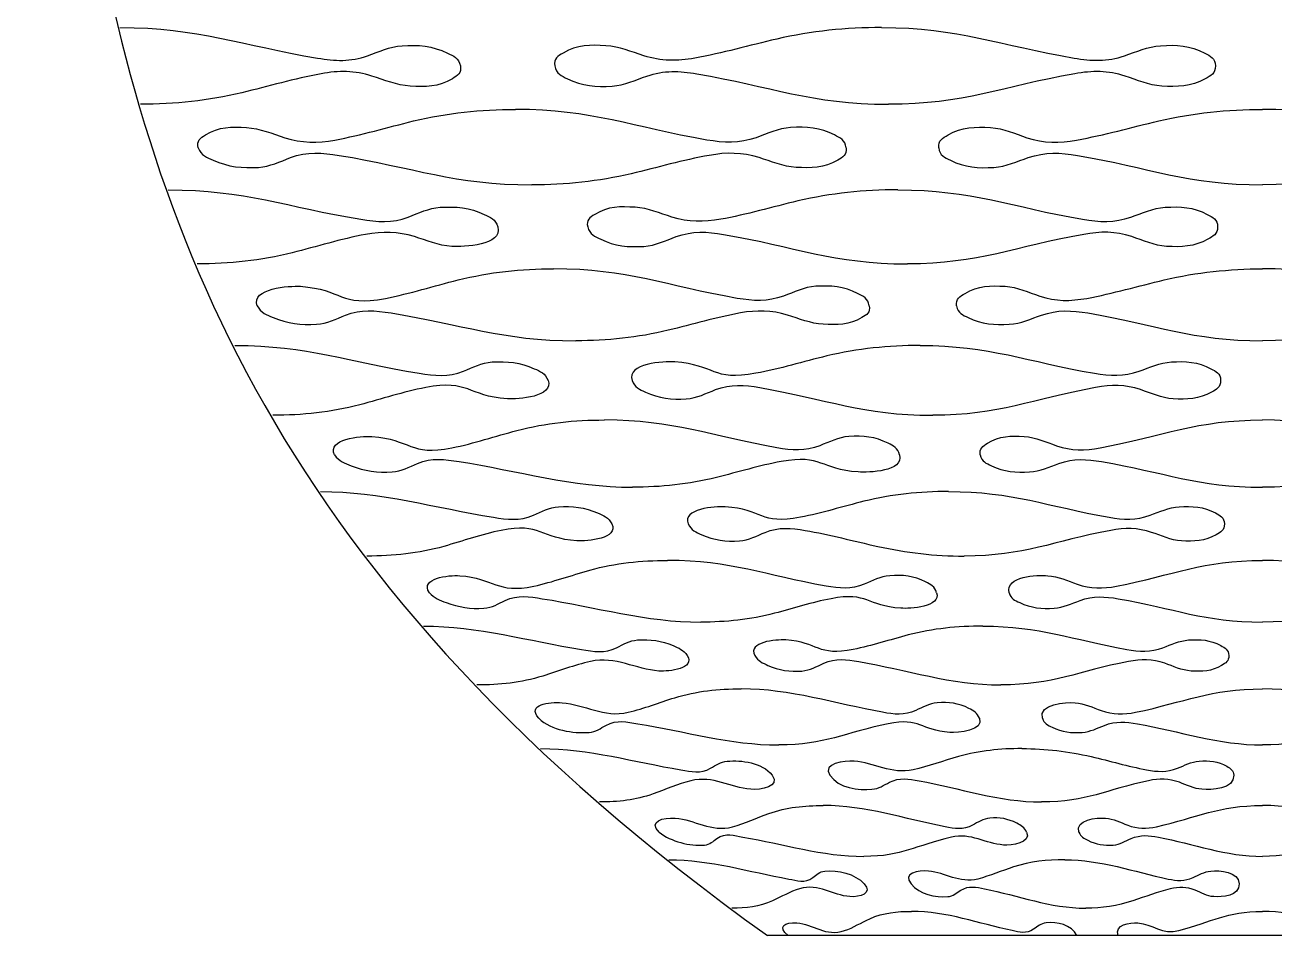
# Model space of a CAD drawing. Extents: x -15.8 to 22.7, y 5.7 to 11.5.
# Drawn here: x 5.646 to 7.731, y 5.678 to 7.202 of the extents above; entities that cross this region are included whole.
import ezdxf

# ---------------------------------------------------------------- set-up
doc = ezdxf.new("R2010")
doc.units = 0
doc.layers.add('DEFAULT', color=7, linetype='CONTINUOUS')

msp = doc.modelspace()

# ---------------------------------------------------------------- linework, layer by layer
at = {"layer": 'DEFAULT'}
msp.add_lwpolyline([(8.5381, 5.6805), (6.8854, 5.6805)], dxfattribs=at)
for points, knots in [([(5.6458, 9.8123), (5.6458, 8.6318), (5.6458, 8.0416), (5.7491, 7.4513), (5.8524, 6.8611), (6.059, 6.2708), (6.8854, 5.6805)], [0, 0, 0, 0, 1, 1, 1, 2, 2, 2, 2]), ([(5.8041, 7.1975), (5.9351, 7.1975), (6.008, 7.1676), (6.1343, 7.1464), (6.163, 7.1416), (6.1893, 7.14), (6.2178, 7.1503), (6.2366, 7.1571), (6.2544, 7.1658), (6.2752, 7.1672), (6.302, 7.169), (6.326, 7.167), (6.3509, 7.1549), (6.361, 7.15), (6.3701, 7.1466), (6.3726, 7.1334)], [0, 0, 0, 0, 1, 1, 1, 2, 2, 2, 3, 3, 3, 4, 4, 4, 5, 5, 5, 5]), ([(7.0758, 7.1975), (7.0164, 7.1975), (6.9587, 7.1916), (6.9007, 7.1782), (6.855, 7.1677), (6.81, 7.1547), (6.7638, 7.1464), (6.7346, 7.1412), (6.7077, 7.1411), (6.6789, 7.1503), (6.658, 7.157), (6.6382, 7.1657), (6.6155, 7.1672), (6.5902, 7.1689), (6.5676, 7.1686), (6.5442, 7.1549), (6.5353, 7.1497), (6.5281, 7.1457), (6.5302, 7.1334)], [0, 0, 0, 0, 1, 1, 1, 2, 2, 2, 3, 3, 3, 4, 4, 4, 5, 5, 5, 6, 6, 6, 6]), ([(7.0758, 7.1975), (7.2041, 7.1975), (7.2736, 7.1678), (7.397, 7.1464), (7.4259, 7.1414), (7.4525, 7.1406), (7.4812, 7.1503), (7.501, 7.1571), (7.5198, 7.1658), (7.5415, 7.1672), (7.5676, 7.1689), (7.5909, 7.1677), (7.615, 7.1549), (7.6245, 7.1499), (7.6328, 7.1464), (7.6329, 7.1334)], [0, 0, 0, 0, 1, 1, 1, 2, 2, 2, 3, 3, 3, 4, 4, 4, 5, 5, 5, 5]), ([(6.3726, 7.1334), (6.3749, 7.1212), (6.3679, 7.1171), (6.3592, 7.1118), (6.3361, 7.098), (6.3139, 7.0979), (6.2889, 7.0996), (6.2661, 7.101), (6.246, 7.1098), (6.225, 7.1164), (6.1962, 7.1255), (6.1694, 7.1257), (6.1401, 7.1203), (6.0954, 7.1122), (6.0519, 7.0992), (6.0079, 7.0886), (5.9518, 7.0751), (5.896, 7.0692), (5.8384, 7.0692)], [0, 0, 0, 0, 1, 1, 1, 2, 2, 2, 3, 3, 3, 4, 4, 4, 5, 5, 5, 6, 6, 6, 6]), ([(6.5302, 7.1334), (6.5324, 7.1202), (6.5413, 7.1168), (6.5513, 7.1118), (6.5759, 7.0997), (6.5995, 7.0978), (6.626, 7.0996), (6.647, 7.101), (6.6648, 7.1097), (6.6839, 7.1164), (6.7123, 7.1265), (6.7386, 7.1252), (6.7673, 7.1203), (6.8911, 7.0992), (6.9586, 7.0692), (7.0873, 7.0692)], [0, 0, 0, 0, 1, 1, 1, 2, 2, 2, 3, 3, 3, 4, 4, 4, 5, 5, 5, 5]), ([(7.6329, 7.1334), (7.6331, 7.1205), (7.625, 7.1169), (7.6156, 7.1118), (7.5919, 7.099), (7.5689, 7.0979), (7.5432, 7.0996), (7.5213, 7.101), (7.5023, 7.1097), (7.4823, 7.1164), (7.4537, 7.126), (7.4271, 7.1254), (7.3981, 7.1203), (7.2773, 7.099), (7.2131, 7.0692), (7.0873, 7.0692)], [0, 0, 0, 0, 1, 1, 1, 2, 2, 2, 3, 3, 3, 4, 4, 4, 5, 5, 5, 5]), ([(5.9351, 6.9965), (5.9321, 7.0082), (5.9384, 7.0127), (5.9469, 7.0181), (5.9694, 7.0323), (5.9911, 7.032), (6.0157, 7.0304), (6.0385, 7.0289), (6.0584, 7.0202), (6.0794, 7.0135), (6.1078, 7.0045), (6.1342, 7.0043), (6.1631, 7.0096), (6.2075, 7.0178), (6.2506, 7.0308), (6.2944, 7.0414), (6.3507, 7.0549), (6.4066, 7.0607), (6.4644, 7.0607)], [0, 0, 0, 0, 1, 1, 1, 2, 2, 2, 3, 3, 3, 4, 4, 4, 5, 5, 5, 6, 6, 6, 6]), ([(7.0165, 6.9965), (7.0152, 7.0096), (7.0067, 7.0131), (6.997, 7.0181), (6.973, 7.0305), (6.9499, 7.0321), (6.9239, 7.0304), (6.9029, 7.029), (6.8851, 7.0203), (6.8662, 7.0135), (6.8381, 7.0035), (6.8123, 7.0047), (6.7839, 7.0096), (6.661, 7.031), (6.5922, 7.0607), (6.4644, 7.0607)], [0, 0, 0, 0, 1, 1, 1, 2, 2, 2, 3, 3, 3, 4, 4, 4, 5, 5, 5, 5]), ([(7.171, 6.9965), (7.17, 7.0091), (7.1776, 7.013), (7.1866, 7.0181), (7.2099, 7.0313), (7.2323, 7.0321), (7.2576, 7.0304), (7.2795, 7.0289), (7.2984, 7.0202), (7.3183, 7.0135), (7.3465, 7.004), (7.3727, 7.0045), (7.4013, 7.0096), (7.4475, 7.0179), (7.4926, 7.0308), (7.5383, 7.0414), (7.5957, 7.0546), (7.6528, 7.0607), (7.7117, 7.0607)], [0, 0, 0, 0, 1, 1, 1, 2, 2, 2, 3, 3, 3, 4, 4, 4, 5, 5, 5, 6, 6, 6, 6]), ([(8.2524, 6.9965), (8.2534, 7.0091), (8.2458, 7.013), (8.2368, 7.0181), (8.2135, 7.0313), (8.1911, 7.0321), (8.1658, 7.0304), (8.144, 7.0289), (8.125, 7.0202), (8.1051, 7.0135), (8.0769, 7.004), (8.0507, 7.0045), (8.0221, 7.0096), (7.9759, 7.0179), (7.9308, 7.0308), (7.8851, 7.0414), (7.8277, 7.0546), (7.7706, 7.0607), (7.7117, 7.0607)], [0, 0, 0, 0, 1, 1, 1, 2, 2, 2, 3, 3, 3, 4, 4, 4, 5, 5, 5, 6, 6, 6, 6]), ([(5.9351, 6.9965), (5.9398, 6.9839), (5.9494, 6.9805), (5.9601, 6.9757), (5.9849, 6.9648), (6.0089, 6.9621), (6.0355, 6.9639), (6.0551, 6.9652), (6.0715, 6.9736), (6.089, 6.9802), (6.1167, 6.9906), (6.1422, 6.9885), (6.1701, 6.984), (6.2937, 6.9638), (6.3637, 6.9347), (6.4918, 6.9347)], [0, 0, 0, 0, 1, 1, 1, 2, 2, 2, 3, 3, 3, 4, 4, 4, 5, 5, 5, 5]), ([(7.0165, 6.9965), (7.0183, 6.9845), (7.011, 6.9807), (7.0024, 6.9757), (6.9796, 6.9627), (6.9577, 6.9623), (6.9331, 6.9639), (6.911, 6.9653), (6.8915, 6.9738), (6.8711, 6.9802), (6.843, 6.989), (6.8167, 6.9891), (6.7881, 6.984), (6.7441, 6.9761), (6.7012, 6.9636), (6.6578, 6.9533), (6.6029, 6.9403), (6.5482, 6.9347), (6.4918, 6.9347)], [0, 0, 0, 0, 1, 1, 1, 2, 2, 2, 3, 3, 3, 4, 4, 4, 5, 5, 5, 6, 6, 6, 6]), ([(7.171, 6.9965), (7.1725, 6.9837), (7.181, 6.9805), (7.1906, 6.9757), (7.2144, 6.9639), (7.2373, 6.9622), (7.2629, 6.9639), (7.2837, 6.9653), (7.3017, 6.9737), (7.3206, 6.9802), (7.3486, 6.9898), (7.3745, 6.9888), (7.4027, 6.984), (7.5223, 6.9636), (7.5873, 6.9347), (7.7117, 6.9347)], [0, 0, 0, 0, 1, 1, 1, 2, 2, 2, 3, 3, 3, 4, 4, 4, 5, 5, 5, 5]), ([(8.2524, 6.9965), (8.2509, 6.9837), (8.2424, 6.9805), (8.2329, 6.9757), (8.2091, 6.9639), (8.1861, 6.9622), (8.1605, 6.9639), (8.1397, 6.9653), (8.1217, 6.9737), (8.1028, 6.9802), (8.0749, 6.9898), (8.049, 6.9888), (8.0208, 6.984), (7.9011, 6.9636), (7.8361, 6.9347), (7.7117, 6.9347)], [0, 0, 0, 0, 1, 1, 1, 2, 2, 2, 3, 3, 3, 4, 4, 4, 5, 5, 5, 5]), ([(5.8851, 6.9264), (6.0122, 6.9264), (6.0839, 6.8976), (6.2064, 6.8771), (6.2337, 6.8726), (6.2586, 6.8706), (6.2857, 6.8809), (6.3032, 6.8875), (6.3195, 6.8959), (6.3389, 6.8972), (6.3649, 6.8989), (6.3882, 6.8966), (6.4123, 6.8853), (6.4224, 6.8806), (6.4315, 6.8772), (6.4349, 6.8645)], [0, 0, 0, 0, 1, 1, 1, 2, 2, 2, 3, 3, 3, 4, 4, 4, 5, 5, 5, 5]), ([(7.1029, 6.9264), (7.0462, 6.9264), (6.9913, 6.9208), (6.9361, 6.9078), (6.8931, 6.8976), (6.8507, 6.8851), (6.8071, 6.8771), (6.7791, 6.872), (6.7534, 6.8722), (6.7258, 6.8809), (6.7055, 6.8873), (6.6862, 6.8957), (6.6642, 6.8972), (6.6402, 6.8987), (6.619, 6.899), (6.5969, 6.8853), (6.5886, 6.8802), (6.5824, 6.8759), (6.5851, 6.8645)], [0, 0, 0, 0, 1, 1, 1, 2, 2, 2, 3, 3, 3, 4, 4, 4, 5, 5, 5, 6, 6, 6, 6]), ([(7.1029, 6.9264), (7.2261, 6.9264), (7.2929, 6.8978), (7.4113, 6.8771), (7.439, 6.8723), (7.4643, 6.8714), (7.4917, 6.8809), (7.5105, 6.8874), (7.5284, 6.8958), (7.5491, 6.8972), (7.5741, 6.8988), (7.5963, 6.8977), (7.6194, 6.8853), (7.6285, 6.8805), (7.6364, 6.8771), (7.6366, 6.8645)], [0, 0, 0, 0, 1, 1, 1, 2, 2, 2, 3, 3, 3, 4, 4, 4, 5, 5, 5, 5]), ([(6.4349, 6.8645), (6.4436, 6.8331), (6.3779, 6.8306), (6.3581, 6.8319), (6.3359, 6.8334), (6.3163, 6.8418), (6.2958, 6.8482), (6.2682, 6.8567), (6.2426, 6.8572), (6.2145, 6.852), (6.173, 6.8441), (6.1328, 6.8316), (6.092, 6.8213), (6.0394, 6.8081), (5.9872, 6.8027), (5.9332, 6.8027)], [0, 0, 0, 0, 1, 1, 1, 2, 2, 2, 3, 3, 3, 4, 4, 4, 5, 5, 5, 5]), ([(6.5851, 6.8645), (6.5882, 6.852), (6.597, 6.8485), (6.6069, 6.8438), (6.6305, 6.8324), (6.6533, 6.8302), (6.6788, 6.8319), (6.6985, 6.8333), (6.7151, 6.8417), (6.7328, 6.8482), (6.7598, 6.8582), (6.7848, 6.8566), (6.812, 6.852), (6.9309, 6.8316), (6.9952, 6.8027), (7.1189, 6.8027)], [0, 0, 0, 0, 1, 1, 1, 2, 2, 2, 3, 3, 3, 4, 4, 4, 5, 5, 5, 5]), ([(7.6366, 6.8645), (7.6368, 6.8522), (7.6291, 6.8487), (7.6202, 6.8438), (7.5976, 6.8313), (7.5759, 6.8303), (7.5514, 6.8319), (7.5304, 6.8333), (7.5123, 6.8418), (7.4932, 6.8482), (7.4659, 6.8574), (7.4406, 6.8569), (7.413, 6.852), (7.2981, 6.8314), (7.2387, 6.8027), (7.1189, 6.8027)], [0, 0, 0, 0, 1, 1, 1, 2, 2, 2, 3, 3, 3, 4, 4, 4, 5, 5, 5, 5]), ([(6.0335, 6.7325), (6.0225, 6.762), (6.0867, 6.7664), (6.1058, 6.7652), (6.1767, 6.7604), (6.1707, 6.7303), (6.2475, 6.7451), (6.2885, 6.7531), (6.3283, 6.7657), (6.3687, 6.7758), (6.4215, 6.789), (6.474, 6.7944), (6.5282, 6.7944)], [0, 0, 0, 0, 1, 1, 1, 2, 2, 2, 3, 3, 3, 4, 4, 4, 4]), ([(7.055, 6.7325), (7.0532, 6.745), (7.045, 6.7485), (7.0356, 6.7533), (7.0127, 6.7651), (6.9906, 6.7669), (6.9657, 6.7652), (6.9461, 6.7638), (6.9296, 6.7554), (6.912, 6.7489), (6.8856, 6.739), (6.8612, 6.7405), (6.8345, 6.7451), (6.7167, 6.7658), (6.6508, 6.7944), (6.5282, 6.7944)], [0, 0, 0, 0, 1, 1, 1, 2, 2, 2, 3, 3, 3, 4, 4, 4, 5, 5, 5, 5]), ([(7.2009, 6.7325), (7.1996, 6.7443), (7.2064, 6.7483), (7.215, 6.7533), (7.2368, 6.7662), (7.2579, 6.7668), (7.2818, 6.7652), (7.3026, 6.7638), (7.3206, 6.7554), (7.3397, 6.7489), (7.3664, 6.7398), (7.3911, 6.7402), (7.4182, 6.7451), (7.4618, 6.7532), (7.5043, 6.7657), (7.5474, 6.7758), (7.6018, 6.7886), (7.6559, 6.7944), (7.7117, 6.7944)], [0, 0, 0, 0, 1, 1, 1, 2, 2, 2, 3, 3, 3, 4, 4, 4, 5, 5, 5, 6, 6, 6, 6]), ([(8.2225, 6.7325), (8.2238, 6.7443), (8.217, 6.7483), (8.2085, 6.7533), (8.1866, 6.7662), (8.1655, 6.7668), (8.1416, 6.7652), (8.1208, 6.7638), (8.1028, 6.7554), (8.0838, 6.7489), (8.0571, 6.7398), (8.0323, 6.7402), (8.0052, 6.7451), (7.9616, 6.7532), (7.9191, 6.7657), (7.876, 6.7758), (7.8216, 6.7886), (7.7675, 6.7944), (7.7117, 6.7944)], [0, 0, 0, 0, 1, 1, 1, 2, 2, 2, 3, 3, 3, 4, 4, 4, 5, 5, 5, 6, 6, 6, 6]), ([(6.0335, 6.7325), (6.0395, 6.7209), (6.0491, 6.7174), (6.0599, 6.7129), (6.0838, 6.703), (6.1069, 6.7), (6.1326, 6.7018), (6.1504, 6.703), (6.1651, 6.7109), (6.1809, 6.7171), (6.2069, 6.7274), (6.2308, 6.7248), (6.2569, 6.7207), (6.375, 6.7018), (6.443, 6.6742), (6.5653, 6.6742)], [0, 0, 0, 0, 1, 1, 1, 2, 2, 2, 3, 3, 3, 4, 4, 4, 5, 5, 5, 5]), ([(7.055, 6.7325), (7.0573, 6.7214), (7.0508, 6.7177), (7.0428, 6.7129), (7.0216, 6.7003), (7.0011, 6.7003), (6.9781, 6.7018), (6.957, 6.7031), (6.9383, 6.7111), (6.9187, 6.7171), (6.8921, 6.7253), (6.8672, 6.7256), (6.8402, 6.7207), (6.7994, 6.7133), (6.7598, 6.7015), (6.7197, 6.6918), (6.6686, 6.6794), (6.6178, 6.6742), (6.5653, 6.6742)], [0, 0, 0, 0, 1, 1, 1, 2, 2, 2, 3, 3, 3, 4, 4, 4, 5, 5, 5, 6, 6, 6, 6]), ([(7.2009, 6.7325), (7.2029, 6.7204), (7.2111, 6.7174), (7.2202, 6.7129), (7.2428, 6.7019), (7.2646, 6.7002), (7.2889, 6.7018), (7.3084, 6.703), (7.3251, 6.711), (7.3428, 6.7171), (7.3691, 6.7262), (7.3935, 6.7252), (7.4201, 6.7207), (7.5332, 6.7015), (7.5942, 6.6742), (7.7117, 6.6742)], [0, 0, 0, 0, 1, 1, 1, 2, 2, 2, 3, 3, 3, 4, 4, 4, 5, 5, 5, 5]), ([(8.2225, 6.7325), (8.2206, 6.7204), (8.2123, 6.7174), (8.2032, 6.7129), (8.1806, 6.7019), (8.1588, 6.7002), (8.1345, 6.7018), (8.115, 6.703), (8.0983, 6.711), (8.0806, 6.7171), (8.0543, 6.7262), (8.0299, 6.7252), (8.0033, 6.7207), (7.8902, 6.7015), (7.8292, 6.6742), (7.7117, 6.6742)], [0, 0, 0, 0, 1, 1, 1, 2, 2, 2, 3, 3, 3, 4, 4, 4, 5, 5, 5, 5]), ([(5.9963, 6.6664), (6.1172, 6.6664), (6.1873, 6.6391), (6.304, 6.6199), (6.3294, 6.6157), (6.3525, 6.6133), (6.3778, 6.6234), (6.3934, 6.6297), (6.408, 6.6376), (6.4257, 6.6388), (6.4505, 6.6405), (6.4727, 6.638), (6.4957, 6.6276), (6.5057, 6.6232), (6.5146, 6.6197), (6.519, 6.608)], [0, 0, 0, 0, 1, 1, 1, 2, 2, 2, 3, 3, 3, 4, 4, 4, 5, 5, 5, 5]), ([(7.1399, 6.6664), (7.0871, 6.6664), (7.036, 6.6612), (6.9845, 6.6488), (6.9449, 6.6393), (6.906, 6.6274), (6.8658, 6.6199), (6.7926, 6.6062), (6.7983, 6.6344), (6.7304, 6.6388), (6.7122, 6.64), (6.6497, 6.6366), (6.6594, 6.608)], [0, 0, 0, 0, 1, 1, 1, 2, 2, 2, 3, 3, 3, 4, 4, 4, 4]), ([(7.1399, 6.6664), (7.2559, 6.6664), (7.3193, 6.6394), (7.4308, 6.6199), (7.4567, 6.6154), (7.4803, 6.6145), (7.5058, 6.6234), (7.5234, 6.6296), (7.54, 6.6375), (7.5594, 6.6388), (7.5828, 6.6404), (7.6037, 6.6392), (7.6253, 6.6276), (7.6339, 6.6231), (7.6413, 6.6198), (7.6416, 6.608)], [0, 0, 0, 0, 1, 1, 1, 2, 2, 2, 3, 3, 3, 4, 4, 4, 5, 5, 5, 5]), ([(6.519, 6.608), (6.5296, 6.5806), (6.4689, 6.5761), (6.451, 6.5772), (6.3841, 6.5817), (6.387, 6.6103), (6.3147, 6.5961), (6.2773, 6.5888), (6.2412, 6.5769), (6.2045, 6.5672), (6.1565, 6.5546), (6.1089, 6.5497), (6.0595, 6.5497)], [0, 0, 0, 0, 1, 1, 1, 2, 2, 2, 3, 3, 3, 4, 4, 4, 4]), ([(6.6594, 6.608), (6.6633, 6.5963), (6.6719, 6.5929), (6.6816, 6.5884), (6.7039, 6.578), (6.7255, 6.5756), (6.7497, 6.5772), (6.7676, 6.5785), (6.7826, 6.5864), (6.7986, 6.5926), (6.8238, 6.6023), (6.8469, 6.6005), (6.8722, 6.5961), (6.9842, 6.577), (7.0445, 6.5497), (7.161, 6.5497)], [0, 0, 0, 0, 1, 1, 1, 2, 2, 2, 3, 3, 3, 4, 4, 4, 5, 5, 5, 5]), ([(7.6416, 6.608), (7.6418, 6.5965), (7.6347, 6.5931), (7.6264, 6.5884), (7.6054, 6.5767), (7.5852, 6.5757), (7.5624, 6.5772), (7.5427, 6.5786), (7.5258, 6.5865), (7.5079, 6.5926), (7.4824, 6.6012), (7.4588, 6.6009), (7.433, 6.5961), (7.3262, 6.5767), (7.2726, 6.5497), (7.161, 6.5497)], [0, 0, 0, 0, 1, 1, 1, 2, 2, 2, 3, 3, 3, 4, 4, 4, 5, 5, 5, 5]), ([(6.1627, 6.4835), (6.1489, 6.5102), (6.2062, 6.5155), (6.225, 6.5143), (6.2901, 6.5099), (6.2879, 6.4811), (6.3586, 6.4954), (6.3955, 6.5028), (6.4309, 6.5148), (6.4671, 6.5243), (6.5154, 6.537), (6.5634, 6.5419), (6.6131, 6.5419)], [0, 0, 0, 0, 1, 1, 1, 2, 2, 2, 3, 3, 3, 4, 4, 4, 4]), ([(7.1056, 6.4835), (7.1032, 6.4951), (7.0954, 6.4986), (7.0865, 6.5031), (7.065, 6.514), (7.0444, 6.5159), (7.0211, 6.5143), (7.0032, 6.513), (6.9884, 6.5051), (6.9725, 6.4989), (6.9481, 6.4894), (6.9257, 6.491), (6.9011, 6.4954), (6.7906, 6.5149), (6.7281, 6.5419), (6.6131, 6.5419)], [0, 0, 0, 0, 1, 1, 1, 2, 2, 2, 3, 3, 3, 4, 4, 4, 5, 5, 5, 5]), ([(7.2403, 6.4835), (7.2386, 6.4943), (7.2445, 6.4983), (7.2523, 6.5031), (7.2724, 6.5155), (7.2917, 6.5158), (7.3137, 6.5143), (7.3332, 6.5129), (7.35, 6.505), (7.3678, 6.4989), (7.3925, 6.4904), (7.4153, 6.4906), (7.4405, 6.4954), (7.5457, 6.5152), (7.6016, 6.5419), (7.7117, 6.5419)], [0, 0, 0, 0, 1, 1, 1, 2, 2, 2, 3, 3, 3, 4, 4, 4, 5, 5, 5, 5]), ([(8.1831, 6.4835), (8.1848, 6.4943), (8.1789, 6.4983), (8.1711, 6.5031), (8.1511, 6.5155), (8.1317, 6.5158), (8.1098, 6.5143), (8.0902, 6.5129), (8.0734, 6.505), (8.0556, 6.4989), (8.0309, 6.4904), (8.0081, 6.4906), (7.983, 6.4954), (7.8777, 6.5152), (7.8218, 6.5419), (7.7117, 6.5419)], [0, 0, 0, 0, 1, 1, 1, 2, 2, 2, 3, 3, 3, 4, 4, 4, 5, 5, 5, 5]), ([(7.1056, 6.4835), (7.1131, 6.4557), (7.0541, 6.4539), (7.0367, 6.4551), (6.9735, 6.4591), (6.9763, 6.4851), (6.9082, 6.4725), (6.8715, 6.4658), (6.836, 6.4548), (6.7999, 6.4458), (6.7536, 6.4343), (6.7075, 6.4296), (6.66, 6.4296)], [0, 0, 0, 0, 1, 1, 1, 2, 2, 2, 3, 3, 3, 4, 4, 4, 4]), ([(6.1627, 6.4835), (6.1698, 6.4732), (6.1795, 6.4695), (6.1901, 6.4654), (6.2127, 6.4566), (6.2346, 6.4534), (6.2588, 6.4551), (6.2745, 6.4561), (6.2872, 6.4634), (6.301, 6.4693), (6.3249, 6.4794), (6.3467, 6.4763), (6.3706, 6.4725), (6.4669, 6.4574), (6.5603, 6.4296), (6.66, 6.4296)], [0, 0, 0, 0, 1, 1, 1, 2, 2, 2, 3, 3, 3, 4, 4, 4, 5, 5, 5, 5]), ([(7.2403, 6.4835), (7.2426, 6.4723), (7.2504, 6.4695), (7.259, 6.4654), (7.2799, 6.4553), (7.3002, 6.4536), (7.3227, 6.4551), (7.3405, 6.4562), (7.3556, 6.4636), (7.3717, 6.4693), (7.396, 6.4778), (7.4184, 6.4767), (7.4429, 6.4725), (7.5473, 6.4548), (7.6031, 6.4296), (7.7117, 6.4296)], [0, 0, 0, 0, 1, 1, 1, 2, 2, 2, 3, 3, 3, 4, 4, 4, 5, 5, 5, 5]), ([(8.1831, 6.4835), (8.1808, 6.4723), (8.173, 6.4695), (8.1644, 6.4654), (8.1435, 6.4553), (8.1233, 6.4536), (8.1007, 6.4551), (8.083, 6.4562), (8.0678, 6.4636), (8.0517, 6.4693), (8.0274, 6.4778), (8.005, 6.4767), (7.9806, 6.4725), (7.8761, 6.4548), (7.8203, 6.4296), (7.7117, 6.4296)], [0, 0, 0, 0, 1, 1, 1, 2, 2, 2, 3, 3, 3, 4, 4, 4, 5, 5, 5, 5]), ([(6.1392, 6.4224), (6.2386, 6.4224), (6.3317, 6.395), (6.4277, 6.3794), (6.4507, 6.3757), (6.4715, 6.3728), (6.4945, 6.3827), (6.5081, 6.3885), (6.5207, 6.3958), (6.5363, 6.3969), (6.5594, 6.3985), (6.5802, 6.3958), (6.6017, 6.3866), (6.6113, 6.3824), (6.62, 6.3789), (6.6253, 6.3684)], [0, 0, 0, 0, 1, 1, 1, 2, 2, 2, 3, 3, 3, 4, 4, 4, 5, 5, 5, 5]), ([(7.1875, 6.4224), (7.1395, 6.4224), (7.0931, 6.4177), (7.0463, 6.4061), (7.0109, 6.3973), (6.9761, 6.3863), (6.9401, 6.3794), (6.8728, 6.3664), (6.8771, 6.3928), (6.8148, 6.3969), (6.798, 6.398), (6.7419, 6.3934), (6.7531, 6.3684)], [0, 0, 0, 0, 1, 1, 1, 2, 2, 2, 3, 3, 3, 4, 4, 4, 4]), ([(7.1875, 6.4224), (7.2943, 6.4224), (7.3529, 6.3975), (7.4555, 6.3794), (7.4791, 6.3752), (7.5006, 6.3743), (7.5239, 6.3827), (7.5398, 6.3884), (7.5549, 6.3957), (7.5725, 6.3969), (7.594, 6.3983), (7.613, 6.3972), (7.6329, 6.3866), (7.6407, 6.3823), (7.6475, 6.3792), (7.6478, 6.3684)], [0, 0, 0, 0, 1, 1, 1, 2, 2, 2, 3, 3, 3, 4, 4, 4, 5, 5, 5, 5]), ([(6.6253, 6.3684), (6.6378, 6.3438), (6.5844, 6.3388), (6.5672, 6.34), (6.5072, 6.344), (6.5059, 6.3708), (6.4409, 6.3575), (6.4082, 6.3508), (6.3769, 6.3398), (6.345, 6.3307), (6.3026, 6.3188), (6.2605, 6.3145), (6.2166, 6.3145)], [0, 0, 0, 0, 1, 1, 1, 2, 2, 2, 3, 3, 3, 4, 4, 4, 4]), ([(6.7531, 6.3684), (6.7578, 6.3579), (6.7661, 6.3545), (6.7754, 6.3503), (6.7961, 6.341), (6.816, 6.3384), (6.8384, 6.34), (6.8543, 6.3411), (6.8673, 6.3485), (6.8813, 6.3542), (6.9042, 6.3635), (6.9251, 6.3614), (6.948, 6.3575), (6.989, 6.3505), (7.029, 6.3397), (7.0694, 6.3307), (7.1171, 6.3202), (7.1645, 6.3145), (7.2134, 6.3145)], [0, 0, 0, 0, 1, 1, 1, 2, 2, 2, 3, 3, 3, 4, 4, 4, 5, 5, 5, 6, 6, 6, 6]), ([(7.6478, 6.3684), (7.6481, 6.3579), (7.6418, 6.3546), (7.6342, 6.3503), (7.6152, 6.3395), (7.5969, 6.3386), (7.5761, 6.34), (7.5582, 6.3412), (7.5427, 6.3486), (7.5264, 6.3542), (7.5031, 6.3621), (7.4817, 6.3618), (7.4581, 6.3575), (7.3613, 6.3394), (7.3147, 6.3145), (7.2134, 6.3145)], [0, 0, 0, 0, 1, 1, 1, 2, 2, 2, 3, 3, 3, 4, 4, 4, 5, 5, 5, 5]), ([(6.3209, 6.2534), (6.3043, 6.2777), (6.3528, 6.2831), (6.3719, 6.2818), (6.4283, 6.278), (6.4336, 6.2511), (6.4951, 6.2643), (6.527, 6.2712), (6.5575, 6.2823), (6.5888, 6.2911), (6.6317, 6.3031), (6.6742, 6.3073), (6.7184, 6.3073)], [0, 0, 0, 0, 1, 1, 1, 2, 2, 2, 3, 3, 3, 4, 4, 4, 4]), ([(7.1675, 6.2534), (7.1647, 6.2639), (7.1574, 6.2673), (7.149, 6.2715), (7.1294, 6.2813), (7.1106, 6.2834), (7.0893, 6.2818), (7.0735, 6.2807), (7.0607, 6.2734), (7.0468, 6.2676), (7.0248, 6.2585), (7.0049, 6.2604), (6.9829, 6.2643), (6.8816, 6.2824), (6.8239, 6.3073), (6.7184, 6.3073)], [0, 0, 0, 0, 1, 1, 1, 2, 2, 2, 3, 3, 3, 4, 4, 4, 5, 5, 5, 5]), ([(7.2884, 6.2534), (7.2826, 6.2814), (7.3352, 6.2831), (7.353, 6.2818), (7.3708, 6.2806), (7.3861, 6.2732), (7.4023, 6.2676), (7.4246, 6.2599), (7.4451, 6.2599), (7.4678, 6.2643), (7.5627, 6.2828), (7.6122, 6.3073), (7.7117, 6.3073)], [0, 0, 0, 0, 1, 1, 1, 2, 2, 2, 3, 3, 3, 4, 4, 4, 4]), ([(8.135, 6.2534), (8.1409, 6.2814), (8.0882, 6.2831), (8.0704, 6.2818), (8.0526, 6.2806), (8.0373, 6.2732), (8.0211, 6.2676), (7.9988, 6.2599), (7.9783, 6.2599), (7.9556, 6.2643), (7.8607, 6.2828), (7.8112, 6.3073), (7.7117, 6.3073)], [0, 0, 0, 0, 1, 1, 1, 2, 2, 2, 3, 3, 3, 4, 4, 4, 4]), ([(7.1675, 6.2534), (7.1756, 6.2296), (7.1231, 6.2264), (7.1079, 6.2274), (7.0508, 6.2312), (7.0529, 6.2551), (6.9913, 6.2434), (6.9593, 6.2372), (6.9284, 6.2272), (6.897, 6.219), (6.8563, 6.2083), (6.8159, 6.2042), (6.774, 6.2042)], [0, 0, 0, 0, 1, 1, 1, 2, 2, 2, 3, 3, 3, 4, 4, 4, 4]), ([(6.3209, 6.2534), (6.3287, 6.2445), (6.3383, 6.2407), (6.3487, 6.2368), (6.3695, 6.2292), (6.3897, 6.2259), (6.4119, 6.2274), (6.4254, 6.2284), (6.4359, 6.235), (6.4474, 6.2404), (6.4688, 6.2503), (6.488, 6.2466), (6.5092, 6.2434), (6.5974, 6.2297), (6.6828, 6.2042), (6.774, 6.2042)], [0, 0, 0, 0, 1, 1, 1, 2, 2, 2, 3, 3, 3, 4, 4, 4, 5, 5, 5, 5]), ([(7.2884, 6.2534), (7.2911, 6.2433), (7.2982, 6.2406), (7.3062, 6.2368), (7.3251, 6.2279), (7.3433, 6.2261), (7.3637, 6.2274), (7.3795, 6.2285), (7.3928, 6.2352), (7.407, 6.2404), (7.4287, 6.2483), (7.4488, 6.2471), (7.4707, 6.2434), (7.5648, 6.2273), (7.6138, 6.2042), (7.7117, 6.2042)], [0, 0, 0, 0, 1, 1, 1, 2, 2, 2, 3, 3, 3, 4, 4, 4, 5, 5, 5, 5]), ([(8.135, 6.2534), (8.1323, 6.2433), (8.1252, 6.2406), (8.1172, 6.2368), (8.0983, 6.2279), (8.0801, 6.2261), (8.0597, 6.2274), (8.0439, 6.2285), (8.0306, 6.2352), (8.0164, 6.2404), (7.9947, 6.2483), (7.9747, 6.2471), (7.9527, 6.2434), (7.8586, 6.2273), (7.8096, 6.2042), (7.7117, 6.2042)], [0, 0, 0, 0, 1, 1, 1, 2, 2, 2, 3, 3, 3, 4, 4, 4, 5, 5, 5, 5]), ([(6.311, 6.1976), (6.4018, 6.1976), (6.487, 6.1727), (6.5748, 6.1585), (6.5949, 6.1552), (6.6131, 6.1517), (6.6334, 6.1615), (6.6447, 6.1669), (6.655, 6.1734), (6.6684, 6.1744), (6.6894, 6.1759), (6.7083, 6.1731), (6.7278, 6.165), (6.737, 6.1612), (6.7453, 6.1576), (6.7512, 6.1485)], [0, 0, 0, 0, 1, 1, 1, 2, 2, 2, 3, 3, 3, 4, 4, 4, 5, 5, 5, 5]), ([(7.2448, 6.1976), (7.2024, 6.1976), (7.1615, 6.1935), (7.1203, 6.1828), (7.0897, 6.1748), (7.0596, 6.1648), (7.0285, 6.1585), (6.9691, 6.1464), (6.9703, 6.1707), (6.9156, 6.1744), (6.8993, 6.1755), (6.8514, 6.171), (6.8642, 6.1485)], [0, 0, 0, 0, 1, 1, 1, 2, 2, 2, 3, 3, 3, 4, 4, 4, 4]), ([(7.2448, 6.1976), (7.3407, 6.1976), (7.3929, 6.1751), (7.4848, 6.1585), (7.5057, 6.1547), (7.5247, 6.1538), (7.5453, 6.1615), (7.5593, 6.1667), (7.5725, 6.1733), (7.5881, 6.1744), (7.6073, 6.1757), (7.6242, 6.1747), (7.6418, 6.165), (7.6489, 6.1611), (7.6548, 6.1581), (7.6552, 6.1485)], [0, 0, 0, 0, 1, 1, 1, 2, 2, 2, 3, 3, 3, 4, 4, 4, 5, 5, 5, 5]), ([(6.7512, 6.1485), (6.7654, 6.1264), (6.7209, 6.1214), (6.704, 6.1225), (6.6655, 6.1252), (6.6319, 6.1477), (6.5899, 6.1385), (6.5625, 6.1325), (6.5366, 6.1224), (6.51, 6.1141), (6.4738, 6.1029), (6.4378, 6.0993), (6.4003, 6.0993)], [0, 0, 0, 0, 1, 1, 1, 2, 2, 2, 3, 3, 3, 4, 4, 4, 4]), ([(6.8642, 6.1485), (6.8694, 6.1393), (6.8772, 6.1358), (6.886, 6.1319), (6.9046, 6.1238), (6.9226, 6.121), (6.9427, 6.1225), (6.9564, 6.1236), (6.9672, 6.1302), (6.9791, 6.1355), (6.9992, 6.1444), (7.0174, 6.142), (7.0376, 6.1385), (7.1165, 6.1248), (7.1924, 6.0993), (7.2746, 6.0993)], [0, 0, 0, 0, 1, 1, 1, 2, 2, 2, 3, 3, 3, 4, 4, 4, 5, 5, 5, 5]), ([(7.6552, 6.1485), (7.6556, 6.1391), (7.6501, 6.136), (7.6433, 6.1319), (7.6267, 6.122), (7.6107, 6.1212), (7.5923, 6.1225), (7.5763, 6.1237), (7.5627, 6.1304), (7.5482, 6.1355), (7.5276, 6.1426), (7.5087, 6.1425), (7.4879, 6.1385), (7.4025, 6.1219), (7.3643, 6.0993), (7.2746, 6.0993)], [0, 0, 0, 0, 1, 1, 1, 2, 2, 2, 3, 3, 3, 4, 4, 4, 5, 5, 5, 5]), ([(6.5034, 6.0436), (6.4829, 6.0671), (6.521, 6.071), (6.5424, 6.0695), (6.5797, 6.0669), (6.6118, 6.0439), (6.6528, 6.0536), (6.6793, 6.0598), (6.7044, 6.07), (6.7303, 6.0779), (6.767, 6.0892), (6.8034, 6.0927), (6.8414, 6.0927)], [0, 0, 0, 0, 1, 1, 1, 2, 2, 2, 3, 3, 3, 4, 4, 4, 4]), ([(7.2389, 6.0436), (7.2357, 6.0528), (7.2291, 6.0562), (7.2214, 6.0601), (7.2041, 6.0688), (7.1875, 6.0709), (7.1685, 6.0695), (7.1549, 6.0684), (7.1443, 6.0618), (7.1327, 6.0565), (7.1136, 6.0479), (7.0965, 6.0501), (7.0773, 6.0536), (6.9989, 6.0679), (6.9232, 6.0927), (6.8414, 6.0927)], [0, 0, 0, 0, 1, 1, 1, 2, 2, 2, 3, 3, 3, 4, 4, 4, 5, 5, 5, 5]), ([(7.344, 6.0436), (7.3375, 6.0679), (7.3828, 6.0707), (7.3986, 6.0695), (7.4145, 6.0683), (7.428, 6.0617), (7.4423, 6.0565), (7.4618, 6.0496), (7.4796, 6.0495), (7.4994, 6.0536), (7.5825, 6.0707), (7.6241, 6.0927), (7.7117, 6.0927)], [0, 0, 0, 0, 1, 1, 1, 2, 2, 2, 3, 3, 3, 4, 4, 4, 4]), ([(8.0795, 6.0436), (8.0859, 6.0679), (8.0406, 6.0707), (8.0248, 6.0695), (8.0089, 6.0683), (7.9954, 6.0617), (7.9811, 6.0565), (7.9617, 6.0496), (7.9438, 6.0495), (7.924, 6.0536), (7.8409, 6.0707), (7.7993, 6.0927), (7.7117, 6.0927)], [0, 0, 0, 0, 1, 1, 1, 2, 2, 2, 3, 3, 3, 4, 4, 4, 4]), ([(6.5034, 6.0436), (6.5247, 6.0234), (6.5606, 6.018), (6.5874, 6.02), (6.5986, 6.0209), (6.6066, 6.0269), (6.6156, 6.0318), (6.6341, 6.0418), (6.6505, 6.0374), (6.6687, 6.0345), (6.7471, 6.0222), (6.8229, 5.999), (6.9039, 5.999)], [0, 0, 0, 0, 1, 1, 1, 2, 2, 2, 3, 3, 3, 4, 4, 4, 4]), ([(7.2389, 6.0436), (7.2474, 6.023), (7.2032, 6.0191), (7.1894, 6.02), (7.14, 6.0234), (7.1406, 6.0455), (7.0869, 6.0345), (7.0129, 6.0194), (6.9821, 5.999), (6.9039, 5.999)], [0, 0, 0, 0, 1, 1, 1, 2, 2, 2, 3, 3, 3, 3]), ([(7.344, 6.0436), (7.3468, 6.0348), (7.3531, 6.0321), (7.3604, 6.0286), (7.3769, 6.0206), (7.3928, 6.0188), (7.4107, 6.02), (7.4243, 6.021), (7.4355, 6.0271), (7.4476, 6.0318), (7.4664, 6.0391), (7.4836, 6.0379), (7.5026, 6.0345), (7.5722, 6.0221), (7.639, 5.999), (7.7117, 5.999)], [0, 0, 0, 0, 1, 1, 1, 2, 2, 2, 3, 3, 3, 4, 4, 4, 5, 5, 5, 5]), ([(8.0795, 6.0436), (8.0766, 6.0348), (8.0703, 6.0321), (8.0631, 6.0286), (8.0465, 6.0206), (8.0306, 6.0188), (8.0127, 6.02), (7.9992, 6.021), (7.9879, 6.0271), (7.9759, 6.0318), (7.957, 6.0391), (7.9398, 6.0379), (7.9208, 6.0345), (7.8512, 6.0221), (7.7844, 5.999), (7.7117, 5.999)], [0, 0, 0, 0, 1, 1, 1, 2, 2, 2, 3, 3, 3, 4, 4, 4, 5, 5, 5, 5]), ([(6.5066, 5.993), (6.5873, 5.993), (6.6628, 5.9705), (6.7407, 5.9575), (6.7578, 5.9546), (6.773, 5.9505), (6.7902, 5.9602), (6.7991, 5.9652), (6.8069, 5.9711), (6.8179, 5.9719), (6.8417, 5.9738), (6.8758, 5.9703), (6.8929, 5.9484)], [0, 0, 0, 0, 1, 1, 1, 2, 2, 2, 3, 3, 3, 4, 4, 4, 4]), ([(7.31, 5.993), (7.2739, 5.993), (7.2392, 5.9894), (7.2043, 5.9796), (7.1789, 5.9724), (7.1541, 5.9632), (7.1282, 5.9575), (7.0917, 5.9494), (7.063, 5.9696), (7.0297, 5.9719), (7.0138, 5.973), (6.9755, 5.9684), (6.9893, 5.9484)], [0, 0, 0, 0, 1, 1, 1, 2, 2, 2, 3, 3, 3, 4, 4, 4, 4]), ([(7.31, 5.993), (7.3493, 5.993), (7.3873, 5.9885), (7.4256, 5.9796), (7.4564, 5.9724), (7.4868, 5.9634), (7.5179, 5.9575), (7.5358, 5.9541), (7.5519, 5.9532), (7.5695, 5.9602), (7.5814, 5.9649), (7.5924, 5.9709), (7.6058, 5.9719), (7.6224, 5.9732), (7.6369, 5.9721), (7.652, 5.9634), (7.6582, 5.9598), (7.6632, 5.9568), (7.6635, 5.9484)], [0, 0, 0, 0, 1, 1, 1, 2, 2, 2, 3, 3, 3, 4, 4, 4, 5, 5, 5, 6, 6, 6, 6]), ([(6.8929, 5.9484), (6.908, 5.9291), (6.8739, 5.9237), (6.8572, 5.9249), (6.8234, 5.9273), (6.7946, 5.9485), (6.7573, 5.9393), (6.7355, 5.934), (6.7153, 5.9248), (6.6944, 5.9173), (6.665, 5.9067), (6.6358, 5.9038), (6.605, 5.9038)], [0, 0, 0, 0, 1, 1, 1, 2, 2, 2, 3, 3, 3, 4, 4, 4, 4]), ([(6.9893, 5.9484), (7.0043, 5.9267), (7.0373, 5.9231), (7.0596, 5.9249), (7.071, 5.9258), (7.0794, 5.9319), (7.0888, 5.9366), (7.1059, 5.9453), (7.1211, 5.9424), (7.1382, 5.9393), (7.2063, 5.927), (7.2716, 5.9038), (7.3428, 5.9038)], [0, 0, 0, 0, 1, 1, 1, 2, 2, 2, 3, 3, 3, 4, 4, 4, 4]), ([(7.6635, 5.9484), (7.6646, 5.9248), (7.6259, 5.9237), (7.6105, 5.9249), (7.5967, 5.926), (7.5851, 5.9321), (7.5727, 5.9366), (7.5552, 5.9431), (7.5392, 5.9431), (7.5213, 5.9393), (7.4485, 5.9242), (7.42, 5.9038), (7.3428, 5.9038)], [0, 0, 0, 0, 1, 1, 1, 2, 2, 2, 3, 3, 3, 4, 4, 4, 4]), ([(6.7045, 5.8533), (6.6852, 5.8716), (6.7112, 5.8783), (6.7313, 5.8768), (6.7637, 5.8744), (6.7909, 5.8526), (6.8271, 5.8623), (6.8478, 5.868), (6.8671, 5.8773), (6.8873, 5.8844), (6.9172, 5.8951), (6.9469, 5.8979), (6.9783, 5.8979)], [0, 0, 0, 0, 1, 1, 1, 2, 2, 2, 3, 3, 3, 4, 4, 4, 4]), ([(7.3176, 5.8533), (7.3143, 5.8612), (7.3084, 5.8647), (7.3015, 5.8683), (7.2867, 5.8759), (7.2726, 5.8782), (7.2563, 5.8768), (7.245, 5.8759), (7.2368, 5.8699), (7.2276, 5.8651), (7.2118, 5.8567), (7.1977, 5.8593), (7.1817, 5.8623), (7.1141, 5.8754), (7.0492, 5.8979), (6.9783, 5.8979)], [0, 0, 0, 0, 1, 1, 1, 2, 2, 2, 3, 3, 3, 4, 4, 4, 5, 5, 5, 5]), ([(7.4052, 5.8533), (7.3984, 5.8743), (7.4348, 5.8779), (7.4492, 5.8768), (7.4628, 5.8757), (7.4743, 5.8697), (7.4865, 5.8651), (7.5028, 5.8589), (7.5176, 5.8586), (7.5344, 5.8623), (7.6046, 5.8782), (7.637, 5.8979), (7.7117, 5.8979)], [0, 0, 0, 0, 1, 1, 1, 2, 2, 2, 3, 3, 3, 4, 4, 4, 4]), ([(8.0182, 5.8533), (8.025, 5.8743), (7.9886, 5.8779), (7.9742, 5.8768), (7.9606, 5.8757), (7.9491, 5.8697), (7.9369, 5.8651), (7.9206, 5.8589), (7.9058, 5.8586), (7.8891, 5.8623), (7.8188, 5.8782), (7.7865, 5.8979), (7.7117, 5.8979)], [0, 0, 0, 0, 1, 1, 1, 2, 2, 2, 3, 3, 3, 4, 4, 4, 4]), ([(6.7045, 5.8533), (6.7243, 5.8374), (6.7555, 5.8298), (6.7802, 5.8319), (6.789, 5.8327), (6.7944, 5.8381), (6.8008, 5.8426), (6.816, 5.8532), (6.8293, 5.8475), (6.8443, 5.845), (6.9116, 5.834), (6.9763, 5.8128), (7.0462, 5.8128)], [0, 0, 0, 0, 1, 1, 1, 2, 2, 2, 3, 3, 3, 4, 4, 4, 4]), ([(7.3176, 5.8533), (7.3264, 5.8352), (7.292, 5.831), (7.279, 5.8319), (7.2496, 5.8341), (7.2245, 5.8525), (7.1921, 5.845), (7.131, 5.831), (7.1118, 5.8128), (7.0462, 5.8128)], [0, 0, 0, 0, 1, 1, 1, 2, 2, 2, 3, 3, 3, 3]), ([(7.4052, 5.8533), (7.408, 5.8458), (7.4135, 5.8429), (7.42, 5.8397), (7.4338, 5.8327), (7.447, 5.8307), (7.4623, 5.8319), (7.4736, 5.8328), (7.4824, 5.8384), (7.4922, 5.8426), (7.5079, 5.8494), (7.522, 5.8481), (7.5378, 5.845), (7.5957, 5.8339), (7.6508, 5.8128), (7.7117, 5.8128)], [0, 0, 0, 0, 1, 1, 1, 2, 2, 2, 3, 3, 3, 4, 4, 4, 5, 5, 5, 5]), ([(8.0182, 5.8533), (8.0154, 5.8458), (8.0099, 5.8429), (8.0035, 5.8397), (7.9896, 5.8327), (7.9764, 5.8307), (7.9611, 5.8319), (7.9499, 5.8328), (7.941, 5.8384), (7.9312, 5.8426), (7.9156, 5.8494), (7.9014, 5.8481), (7.8856, 5.845), (7.8277, 5.8339), (7.7726, 5.8128), (7.7117, 5.8128)], [0, 0, 0, 0, 1, 1, 1, 2, 2, 2, 3, 3, 3, 4, 4, 4, 5, 5, 5, 5]), ([(6.7204, 5.8074), (6.7898, 5.8074), (6.8543, 5.787), (6.921, 5.7751), (6.9348, 5.7727), (6.9469, 5.7673), (6.9608, 5.7776), (6.967, 5.7822), (6.9722, 5.7875), (6.9808, 5.7883), (7.0027, 5.7902), (7.0308, 5.7843), (7.0468, 5.7669)], [0, 0, 0, 0, 1, 1, 1, 2, 2, 2, 3, 3, 3, 4, 4, 4, 4]), ([(7.3813, 5.8074), (7.3519, 5.8074), (7.324, 5.8044), (7.2959, 5.7952), (7.276, 5.7887), (7.2569, 5.7804), (7.2366, 5.7751), (7.2053, 5.7671), (7.182, 5.7861), (7.154, 5.7883), (7.1369, 5.7896), (7.1099, 5.7855), (7.125, 5.7669)], [0, 0, 0, 0, 1, 1, 1, 2, 2, 2, 3, 3, 3, 4, 4, 4, 4]), ([(7.3813, 5.8074), (7.4418, 5.8074), (7.4966, 5.7872), (7.5539, 5.7751), (7.5686, 5.7721), (7.5814, 5.7711), (7.5958, 5.7776), (7.6053, 5.7819), (7.6141, 5.7873), (7.6251, 5.7883), (7.6399, 5.7895), (7.6714, 5.7884), (7.6726, 5.7669)], [0, 0, 0, 0, 1, 1, 1, 2, 2, 2, 3, 3, 3, 4, 4, 4, 4]), ([(7.0468, 5.7669), (7.0613, 5.7512), (7.0391, 5.7443), (7.0228, 5.7456), (6.9944, 5.7478), (6.971, 5.7682), (6.9389, 5.7587), (6.9228, 5.7539), (6.9086, 5.7455), (6.8937, 5.7386), (6.8714, 5.7284), (6.8494, 5.7264), (6.8257, 5.7264)], [0, 0, 0, 0, 1, 1, 1, 2, 2, 2, 3, 3, 3, 4, 4, 4, 4]), ([(7.125, 5.7669), (7.139, 5.7497), (7.1657, 5.7437), (7.186, 5.7456), (7.1951, 5.7464), (7.2008, 5.7519), (7.2077, 5.7562), (7.2215, 5.7649), (7.2335, 5.7614), (7.2473, 5.7587), (7.3036, 5.7476), (7.357, 5.7264), (7.4164, 5.7264)], [0, 0, 0, 0, 1, 1, 1, 2, 2, 2, 3, 3, 3, 4, 4, 4, 4]), ([(7.6726, 5.7669), (7.6737, 5.7469), (7.6439, 5.7444), (7.6301, 5.7456), (7.6186, 5.7465), (7.6093, 5.7521), (7.5992, 5.7562), (7.585, 5.762), (7.5722, 5.7621), (7.5575, 5.7587), (7.5361, 5.7536), (7.5157, 5.7455), (7.4949, 5.7386), (7.4691, 5.7301), (7.4435, 5.7264), (7.4164, 5.7264)], [0, 0, 0, 0, 1, 1, 1, 2, 2, 2, 3, 3, 3, 4, 4, 4, 5, 5, 5, 5]), ([(6.9198, 5.6805), (6.9015, 5.6952), (6.9135, 5.7036), (6.9341, 5.7019), (6.9611, 5.6997), (6.9826, 5.6781), (7.0138, 5.6888), (7.0287, 5.6939), (7.0418, 5.7024), (7.0561, 5.7088), (7.0789, 5.7191), (7.1014, 5.721), (7.1257, 5.721)], [0, 0, 0, 0, 1, 1, 1, 2, 2, 2, 3, 3, 3, 4, 4, 4, 4]), ([(7.4018, 5.6805), (7.3927, 5.6993), (7.3681, 5.7036), (7.3505, 5.7019), (7.3416, 5.701), (7.336, 5.6957), (7.3294, 5.6912), (7.317, 5.6829), (7.3062, 5.6861), (7.2936, 5.6888), (7.2378, 5.7007), (7.1847, 5.721), (7.1257, 5.721)], [0, 0, 0, 0, 1, 1, 1, 2, 2, 2, 3, 3, 3, 4, 4, 4, 4]), ([(7.4707, 5.6805), (7.4639, 5.6985), (7.49, 5.7031), (7.5035, 5.7019), (7.5268, 5.6998), (7.5452, 5.6818), (7.5718, 5.6888), (7.6284, 5.7037), (7.6503, 5.721), (7.7117, 5.721)], [0, 0, 0, 0, 1, 1, 1, 2, 2, 2, 3, 3, 3, 3]), ([(7.9527, 5.6805), (7.9595, 5.6985), (7.9334, 5.7031), (7.9199, 5.7019), (7.8966, 5.6998), (7.8782, 5.6818), (7.8516, 5.6888), (7.795, 5.7037), (7.7731, 5.721), (7.7117, 5.721)], [0, 0, 0, 0, 1, 1, 1, 2, 2, 2, 3, 3, 3, 3])]:
    msp.add_open_spline(points, degree=3, knots=knots, dxfattribs=at)

doc.saveas('drawing.dxf')
